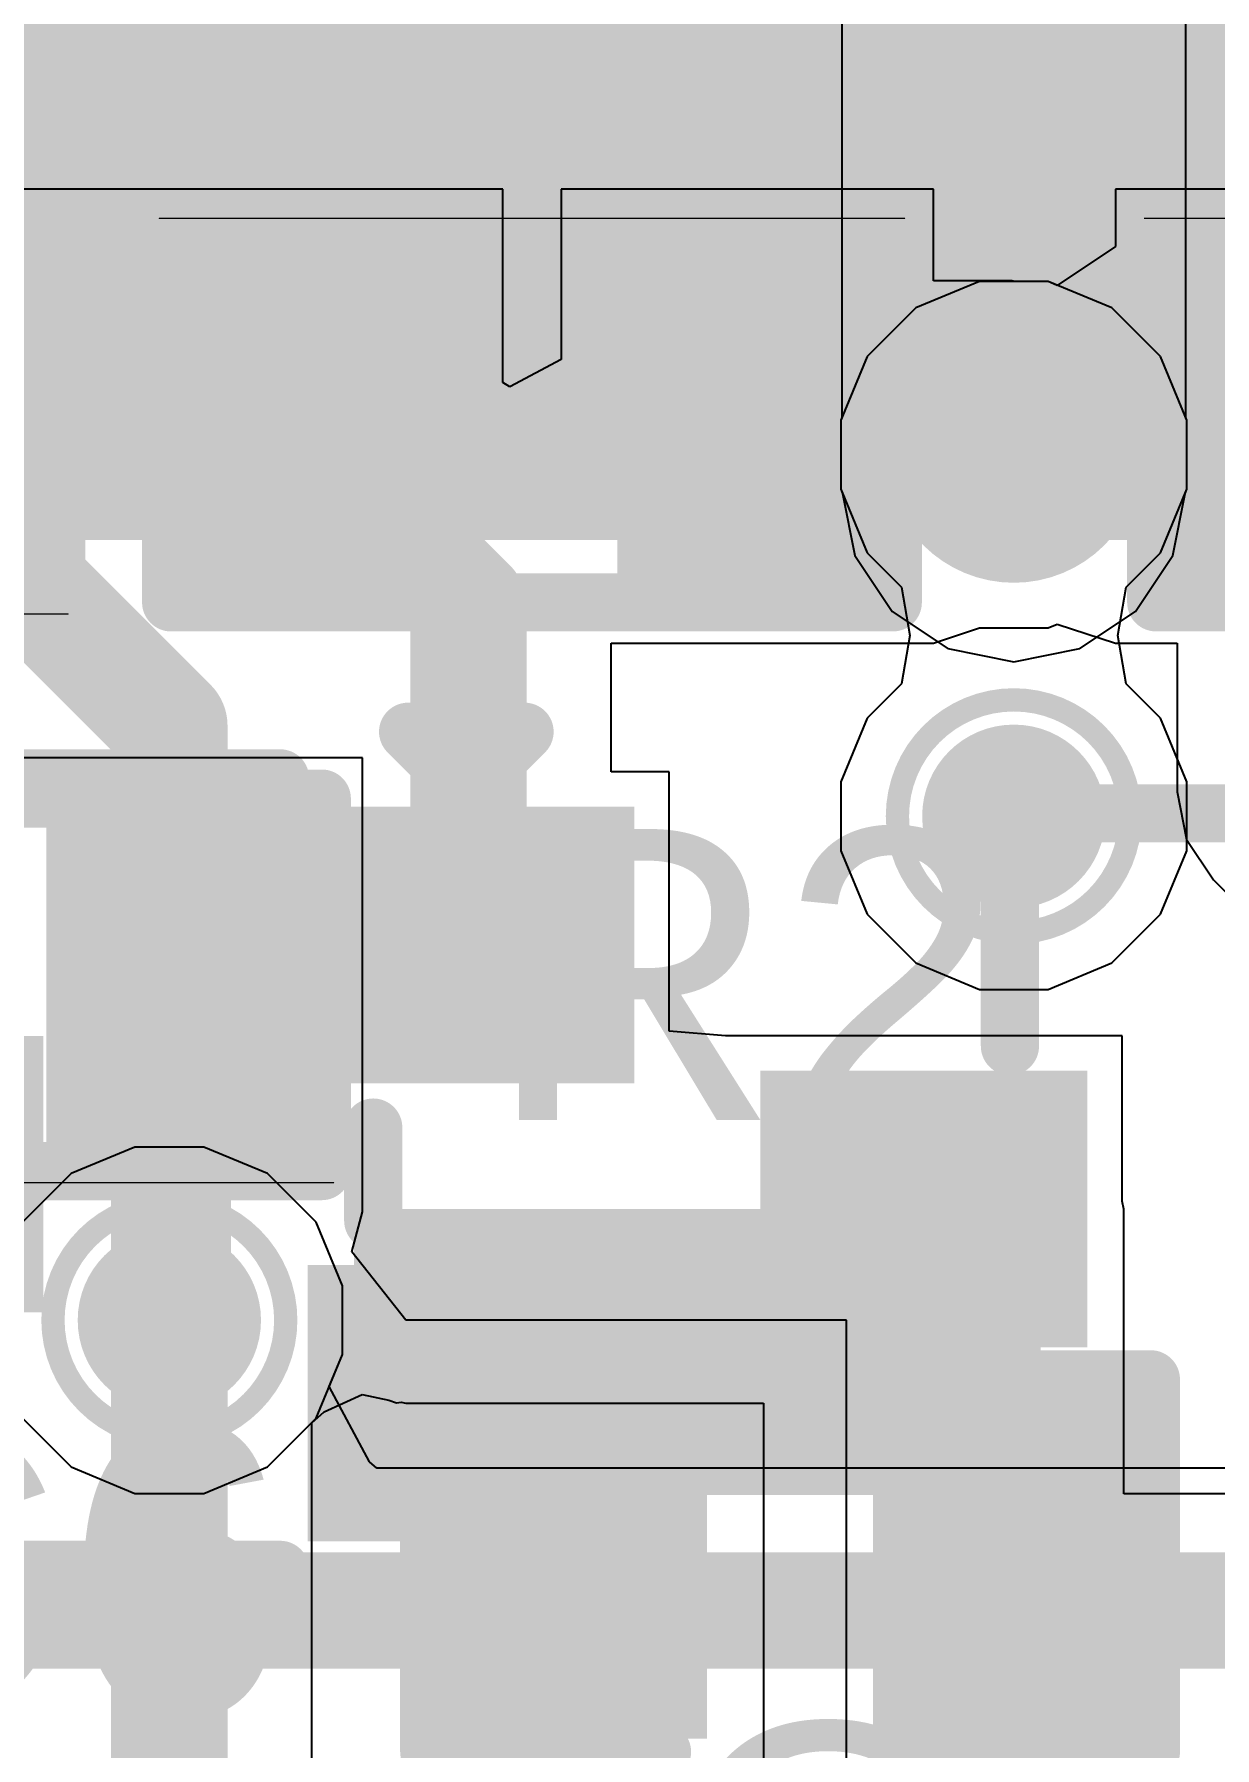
# Model space of a CAD drawing. Header units: inches. Extents: x -13 to 254, y -7 to 63.
# Drawn here: x -4.993 to -2.417, y 24.351 to 28.09 of the extents above; entities that cross this region are included whole.
import ezdxf

# ---------------------------------------------------------------- set-up
doc = ezdxf.new("R2010")
doc.units = ezdxf.units.IN
for name, color, linetype in [('Bottom Layer', 5, 'Continuous'), ('Bottom Overlay', 54, 'Continuous'), ('Bottom Paste', 16, 'Continuous'), ('Bottom Solder', 6, 'Continuous'), ('Drill Drawing', 1, 'Continuous'), ('GND', 16, 'Continuous'), ('POWER', 76, 'Continuous'), ('Top Layer', 1, 'Continuous'), ('Top Overlay', 2, 'Continuous'), ('Top Paste', 8, 'Continuous'), ('Top Solder', 216, 'Continuous'), ('Via Holes', 16, 'Continuous')]:
    doc.layers.add(name, color=color, linetype=linetype)
doc.styles.add('Arial', font='', dxfattribs={"height": 0.2})
doc.styles.get('Arial').set_extended_font_data('Arial')

# ---------------------------------------------------------------- blocks, each defined once
blk = doc.blocks.new('S______B______0402_B_3')
at = {"layer": 'Bottom Layer'}
for points in [[(-0.2413, 0.3175), (-0.2413, -0.3175), (-0.6985, -0.3175), (-0.6985, 0.3175)], [(0.6985, 0.3175), (0.6985, -0.3175), (0.2413, -0.3175), (0.2413, 0.3175)]]:
    blk.add_hatch(color=5, dxfattribs=at).paths.add_polyline_path(points)
at = {"layer": 'Bottom Paste'}
for points in [[(-0.2413, 0.3175), (-0.2413, -0.3175), (-0.6985, -0.3175), (-0.6985, 0.3175)], [(0.6985, 0.3175), (0.6985, -0.3175), (0.2413, -0.3175), (0.2413, 0.3175)]]:
    blk.add_hatch(color=16, dxfattribs=at).paths.add_polyline_path(points)
at = {"layer": 'Bottom Solder'}
for points in [[(-0.1863, 0.3725), (-0.1863, -0.3725), (-0.7535, -0.3725), (-0.7535, 0.3725)], [(0.7535, 0.3725), (0.7535, -0.3725), (0.1863, -0.3725), (0.1863, 0.3725)]]:
    blk.add_hatch(color=6, dxfattribs=at).paths.add_polyline_path(points)
at = {"layer": 'Bottom Overlay'}
for points in [[(-0.7874, 0.4064, 0.127, 0.127, 0), (-0.7874, -0.4064, 0.127, 0.127, 0)], [(0.7874, 0.4064, 0.127, 0.127, 0), (-0.7874, 0.4064, 0.127, 0.127, 0)], [(0.7874, 0.4064, 0.127, 0.127, 0), (0.7874, -0.4064, 0.127, 0.127, 0)], [(0.8128, 0.4318, 0.00323, 0.00323, 0), (-0.8128, 0.4318, 0.00323, 0.00323, 0)], [(0.7874, -0.4064, 0.127, 0.127, 0), (-0.7874, -0.4064, 0.127, 0.127, 0)]]:
    blk.add_lwpolyline(points, format="xyseb", dxfattribs=at)
for points in [[(-0.8191, 0.4064, 0.0635, 0.0635, 1), (-0.7556, 0.4064, 0.0635, 0.0635, 1)], [(-0.8191, 0.4064, 0.0635, 0.0635, 1), (-0.7556, 0.4064, 0.0635, 0.0635, 1)], [(0.7556, 0.4064, 0.0635, 0.0635, 1), (0.8191, 0.4064, 0.0635, 0.0635, 1)], [(0.7556, 0.4064, 0.0635, 0.0635, 1), (0.8191, 0.4064, 0.0635, 0.0635, 1)], [(-0.8136, 0.4318, 0.00161, 0.00161, 1), (-0.812, 0.4318, 0.00161, 0.00161, 1)], [(0.812, 0.4318, 0.00161, 0.00161, 1), (0.8136, 0.4318, 0.00161, 0.00161, 1)], [(-0.8191, -0.4064, 0.0635, 0.0635, 1), (-0.7556, -0.4064, 0.0635, 0.0635, 1)], [(-0.8191, -0.4064, 0.0635, 0.0635, 1), (-0.7556, -0.4064, 0.0635, 0.0635, 1)], [(0.7556, -0.4064, 0.0635, 0.0635, 1), (0.8191, -0.4064, 0.0635, 0.0635, 1)], [(0.7556, -0.4064, 0.0635, 0.0635, 1), (0.8191, -0.4064, 0.0635, 0.0635, 1)]]:
    blk.add_lwpolyline(points, format="xyseb", close=True, dxfattribs=at)
blk = doc.blocks.new('SMB__10')
at = {"layer": 'Top Overlay'}
for points in [[(2.5926, 1.2903), (4.5858, 1.2903), (4.5858, 1.91), (2.5926, 1.91)], [(3.3456, -1.6507), (4.5858, -1.6507), (4.5858, 1.3465), (3.3456, 1.3465)]]:
    blk.add_hatch(color=2, dxfattribs=at).paths.add_polyline_path(points)
blk = doc.blocks.new('R___0402_B_12')
at = {"layer": 'Bottom Layer'}
for points in [[(-0.2413, 0.3175), (-0.2413, -0.3175), (-0.6985, -0.3175), (-0.6985, 0.3175)], [(0.6985, 0.3175), (0.6985, -0.3175), (0.2413, -0.3175), (0.2413, 0.3175)]]:
    blk.add_hatch(color=5, dxfattribs=at).paths.add_polyline_path(points)
at = {"layer": 'Bottom Paste'}
for points in [[(-0.2413, 0.3175), (-0.2413, -0.3175), (-0.6985, -0.3175), (-0.6985, 0.3175)], [(0.6985, 0.3175), (0.6985, -0.3175), (0.2413, -0.3175), (0.2413, 0.3175)]]:
    blk.add_hatch(color=16, dxfattribs=at).paths.add_polyline_path(points)
at = {"layer": 'Bottom Solder'}
for points in [[(-0.1863, 0.3725), (-0.1863, -0.3725), (-0.7535, -0.3725), (-0.7535, 0.3725)], [(0.7535, 0.3725), (0.7535, -0.3725), (0.1863, -0.3725), (0.1863, 0.3725)]]:
    blk.add_hatch(color=6, dxfattribs=at).paths.add_polyline_path(points)
at = {"layer": 'Bottom Overlay'}
for points in [[(-0.7874, 0.4064, 0.127, 0.127, 0), (0.7874, 0.4064, 0.127, 0.127, 0)], [(-0.7874, -0.4064, 0.127, 0.127, 0), (-0.7874, 0.4064, 0.127, 0.127, 0)], [(0.7874, -0.4064, 0.127, 0.127, 0), (0.7874, 0.4064, 0.127, 0.127, 0)], [(-0.8128, 0.4318, 0.00323, 0.00323, 0), (0.8128, 0.4318, 0.00323, 0.00323, 0)], [(-0.7874, -0.4064, 0.127, 0.127, 0), (0.7874, -0.4064, 0.127, 0.127, 0)]]:
    blk.add_lwpolyline(points, format="xyseb", dxfattribs=at)
for points in [[(-0.8191, 0.4064, 0.0635, 0.0635, 1), (-0.7556, 0.4064, 0.0635, 0.0635, 1)], [(-0.8191, 0.4064, 0.0635, 0.0635, 1), (-0.7556, 0.4064, 0.0635, 0.0635, 1)], [(0.7556, 0.4064, 0.0635, 0.0635, 1), (0.8191, 0.4064, 0.0635, 0.0635, 1)], [(0.7556, 0.4064, 0.0635, 0.0635, 1), (0.8191, 0.4064, 0.0635, 0.0635, 1)], [(-0.8136, 0.4318, 0.00161, 0.00161, 1), (-0.812, 0.4318, 0.00161, 0.00161, 1)], [(0.812, 0.4318, 0.00161, 0.00161, 1), (0.8136, 0.4318, 0.00161, 0.00161, 1)], [(-0.8191, -0.4064, 0.0635, 0.0635, 1), (-0.7556, -0.4064, 0.0635, 0.0635, 1)], [(-0.8191, -0.4064, 0.0635, 0.0635, 1), (-0.7556, -0.4064, 0.0635, 0.0635, 1)], [(0.7556, -0.4064, 0.0635, 0.0635, 1), (0.8191, -0.4064, 0.0635, 0.0635, 1)], [(0.7556, -0.4064, 0.0635, 0.0635, 1), (0.8191, -0.4064, 0.0635, 0.0635, 1)]]:
    blk.add_lwpolyline(points, format="xyseb", close=True, dxfattribs=at)
blk = doc.blocks.new('R___0402_B_13')
at = {"layer": 'Bottom Layer'}
for points in [[(-0.2413, 0.3175), (-0.2413, -0.3175), (-0.6985, -0.3175), (-0.6985, 0.3175)], [(0.6985, 0.3175), (0.6985, -0.3175), (0.2413, -0.3175), (0.2413, 0.3175)]]:
    blk.add_hatch(color=5, dxfattribs=at).paths.add_polyline_path(points)
at = {"layer": 'Bottom Paste'}
for points in [[(-0.2413, 0.3175), (-0.2413, -0.3175), (-0.6985, -0.3175), (-0.6985, 0.3175)], [(0.6985, 0.3175), (0.6985, -0.3175), (0.2413, -0.3175), (0.2413, 0.3175)]]:
    blk.add_hatch(color=16, dxfattribs=at).paths.add_polyline_path(points)
at = {"layer": 'Bottom Solder'}
for points in [[(-0.1863, 0.3725), (-0.1863, -0.3725), (-0.7535, -0.3725), (-0.7535, 0.3725)], [(0.7535, 0.3725), (0.7535, -0.3725), (0.1863, -0.3725), (0.1863, 0.3725)]]:
    blk.add_hatch(color=6, dxfattribs=at).paths.add_polyline_path(points)
at = {"layer": 'Bottom Overlay'}
for points in [[(-0.7874, 0.4064, 0.127, 0.127, 0), (0.7874, 0.4064, 0.127, 0.127, 0)], [(-0.7874, -0.4064, 0.127, 0.127, 0), (-0.7874, 0.4064, 0.127, 0.127, 0)], [(0.7874, -0.4064, 0.127, 0.127, 0), (0.7874, 0.4064, 0.127, 0.127, 0)], [(-0.8128, 0.4318, 0.00323, 0.00323, 0), (0.8128, 0.4318, 0.00323, 0.00323, 0)], [(-0.7874, -0.4064, 0.127, 0.127, 0), (0.7874, -0.4064, 0.127, 0.127, 0)]]:
    blk.add_lwpolyline(points, format="xyseb", dxfattribs=at)
for points in [[(-0.8191, 0.4064, 0.0635, 0.0635, 1), (-0.7556, 0.4064, 0.0635, 0.0635, 1)], [(-0.8191, 0.4064, 0.0635, 0.0635, 1), (-0.7556, 0.4064, 0.0635, 0.0635, 1)], [(0.7556, 0.4064, 0.0635, 0.0635, 1), (0.8191, 0.4064, 0.0635, 0.0635, 1)], [(0.7556, 0.4064, 0.0635, 0.0635, 1), (0.8191, 0.4064, 0.0635, 0.0635, 1)], [(-0.8136, 0.4318, 0.00161, 0.00161, 1), (-0.812, 0.4318, 0.00161, 0.00161, 1)], [(0.812, 0.4318, 0.00161, 0.00161, 1), (0.8136, 0.4318, 0.00161, 0.00161, 1)], [(-0.8191, -0.4064, 0.0635, 0.0635, 1), (-0.7556, -0.4064, 0.0635, 0.0635, 1)], [(-0.8191, -0.4064, 0.0635, 0.0635, 1), (-0.7556, -0.4064, 0.0635, 0.0635, 1)], [(0.7556, -0.4064, 0.0635, 0.0635, 1), (0.8191, -0.4064, 0.0635, 0.0635, 1)], [(0.7556, -0.4064, 0.0635, 0.0635, 1), (0.8191, -0.4064, 0.0635, 0.0635, 1)]]:
    blk.add_lwpolyline(points, format="xyseb", close=True, dxfattribs=at)
blk = doc.blocks.new('R___0402_14')
at = {"layer": 'Top Layer'}
for points in [[(-0.6985, -0.3175), (-0.6985, 0.3175), (-0.2413, 0.3175), (-0.2413, -0.3175)], [(0.2413, -0.3175), (0.2413, 0.3175), (0.6985, 0.3175), (0.6985, -0.3175)]]:
    blk.add_hatch(color=1, dxfattribs=at).paths.add_polyline_path(points)
at = {"layer": 'Top Paste'}
for points in [[(-0.6985, -0.3175), (-0.6985, 0.3175), (-0.2413, 0.3175), (-0.2413, -0.3175)], [(0.2413, -0.3175), (0.2413, 0.3175), (0.6985, 0.3175), (0.6985, -0.3175)]]:
    blk.add_hatch(color=8, dxfattribs=at).paths.add_polyline_path(points)
at = {"layer": 'Top Solder'}
for points in [[(-0.7535, -0.3725), (-0.7535, 0.3725), (-0.1863, 0.3725), (-0.1863, -0.3725)], [(0.1863, -0.3725), (0.1863, 0.3725), (0.7535, 0.3725), (0.7535, -0.3725)]]:
    blk.add_hatch(color=216, dxfattribs=at).paths.add_polyline_path(points)
at = {"layer": 'Top Overlay'}
for points in [[(-0.7874, -0.4064, 0.127, 0.127, 0), (-0.7874, 0.4064, 0.127, 0.127, 0)], [(-0.7874, 0.4064, 0.127, 0.127, 0), (0.7874, 0.4064, 0.127, 0.127, 0)], [(0.7874, -0.4064, 0.127, 0.127, 0), (0.7874, 0.4064, 0.127, 0.127, 0)], [(-0.7874, -0.4064, 0.127, 0.127, 0), (0.7874, -0.4064, 0.127, 0.127, 0)], [(-0.8128, -0.4318, 0.00323, 0.00323, 0), (0.8128, -0.4318, 0.00323, 0.00323, 0)]]:
    blk.add_lwpolyline(points, format="xyseb", dxfattribs=at)
for points in [[(-0.8191, 0.4064, 0.0635, 0.0635, 1), (-0.7556, 0.4064, 0.0635, 0.0635, 1)], [(-0.8191, 0.4064, 0.0635, 0.0635, 1), (-0.7556, 0.4064, 0.0635, 0.0635, 1)], [(0.7556, 0.4064, 0.0635, 0.0635, 1), (0.8191, 0.4064, 0.0635, 0.0635, 1)], [(0.7556, 0.4064, 0.0635, 0.0635, 1), (0.8191, 0.4064, 0.0635, 0.0635, 1)], [(-0.8191, -0.4064, 0.0635, 0.0635, 1), (-0.7556, -0.4064, 0.0635, 0.0635, 1)], [(-0.8191, -0.4064, 0.0635, 0.0635, 1), (-0.7556, -0.4064, 0.0635, 0.0635, 1)], [(0.7556, -0.4064, 0.0635, 0.0635, 1), (0.8191, -0.4064, 0.0635, 0.0635, 1)], [(0.7556, -0.4064, 0.0635, 0.0635, 1), (0.8191, -0.4064, 0.0635, 0.0635, 1)], [(-0.8136, -0.4318, 0.00161, 0.00161, 1), (-0.812, -0.4318, 0.00161, 0.00161, 1)], [(0.812, -0.4318, 0.00161, 0.00161, 1), (0.8136, -0.4318, 0.00161, 0.00161, 1)]]:
    blk.add_lwpolyline(points, format="xyseb", close=True, dxfattribs=at)
blk = doc.blocks.new('SOT_523_B_15')
at = {"layer": 'Bottom Layer'}
for points in [[(-0.7, 0.9), (-0.3, 0.9), (-0.3, 0.39), (-0.7, 0.39)], [(0.3, 0.9), (0.7, 0.9), (0.7, 0.39), (0.3, 0.39)], [(-0.2, -0.39), (0.2, -0.39), (0.2, -0.9), (-0.2, -0.9)]]:
    blk.add_hatch(color=5, dxfattribs=at).paths.add_polyline_path(points)
at = {"layer": 'Bottom Paste'}
for points in [[(-0.7, 0.9), (-0.3, 0.9), (-0.3, 0.39), (-0.7, 0.39)], [(0.3, 0.9), (0.7, 0.9), (0.7, 0.39), (0.3, 0.39)], [(-0.2, -0.39), (0.2, -0.39), (0.2, -0.9), (-0.2, -0.9)]]:
    blk.add_hatch(color=16, dxfattribs=at).paths.add_polyline_path(points)
at = {"layer": 'Bottom Solder'}
for points in [[(-0.8016, 1.0016), (-0.1984, 1.0016), (-0.1984, 0.2884), (-0.8016, 0.2884)], [(0.1984, 1.0016), (0.8016, 1.0016), (0.8016, 0.2884), (0.1984, 0.2884)], [(-0.3016, -0.2884), (0.3016, -0.2884), (0.3016, -1.0016), (-0.3016, -1.0016)]]:
    blk.add_hatch(color=6, dxfattribs=at).paths.add_polyline_path(points)
at = {"layer": 'Bottom Overlay'}
for points in [[(-0.8382, 0.635, 0.127, 0.127, 0), (-0.9652, 0.762, 0.127, 0.127, 0)], [(-0.9652, 0.508, 0.127, 0.127, 0), (-0.9652, 0.762, 0.127, 0.127, 0)], [(-0.9652, 0.508, 0.127, 0.127, 0), (-0.8382, 0.635, 0.127, 0.127, 0)], [(0.1016, 0.4318, 0.127, 0.127, 0), (-0.1016, 0.4318, 0.127, 0.127, 0)], [(-0.8636, -0.4572, 0.127, 0.127, 0), (-0.8636, 0.2286, 0.127, 0.127, 0)], [(0.8636, -0.4572, 0.127, 0.127, 0), (0.8636, 0.2286, 0.127, 0.127, 0)], [(-0.3556, -0.4572, 0.127, 0.127, 0), (-0.8636, -0.4572, 0.127, 0.127, 0)], [(0.8636, -0.4572, 0.127, 0.127, 0), (0.3556, -0.4572, 0.127, 0.127, 0)]]:
    blk.add_lwpolyline(points, format="xyseb", dxfattribs=at)
for points in [[(-0.997, 0.762, 0.0635, 0.0635, 1), (-0.9335, 0.762, 0.0635, 0.0635, 1)], [(-0.997, 0.762, 0.0635, 0.0635, 1), (-0.9335, 0.762, 0.0635, 0.0635, 1)], [(-0.87, 0.635, 0.0635, 0.0635, 1), (-0.8065, 0.635, 0.0635, 0.0635, 1)], [(-0.87, 0.635, 0.0635, 0.0635, 1), (-0.8065, 0.635, 0.0635, 0.0635, 1)], [(-0.997, 0.508, 0.0635, 0.0635, 1), (-0.9334, 0.508, 0.0635, 0.0635, 1)], [(-0.997, 0.508, 0.0635, 0.0635, 1), (-0.9334, 0.508, 0.0635, 0.0635, 1)], [(-0.1333, 0.4318, 0.0635, 0.0635, 1), (-0.0698, 0.4318, 0.0635, 0.0635, 1)], [(0.0698, 0.4318, 0.0635, 0.0635, 1), (0.1333, 0.4318, 0.0635, 0.0635, 1)], [(-0.8953, 0.2286, 0.0635, 0.0635, 1), (-0.8318, 0.2286, 0.0635, 0.0635, 1)], [(0.8318, 0.2286, 0.0635, 0.0635, 1), (0.8953, 0.2286, 0.0635, 0.0635, 1)], [(-0.8953, -0.4572, 0.0635, 0.0635, 1), (-0.8318, -0.4572, 0.0635, 0.0635, 1)], [(-0.8953, -0.4572, 0.0635, 0.0635, 1), (-0.8318, -0.4572, 0.0635, 0.0635, 1)], [(-0.3873, -0.4572, 0.0635, 0.0635, 1), (-0.3238, -0.4572, 0.0635, 0.0635, 1)], [(0.3238, -0.4572, 0.0635, 0.0635, 1), (0.3873, -0.4572, 0.0635, 0.0635, 1)], [(0.8318, -0.4572, 0.0635, 0.0635, 1), (0.8953, -0.4572, 0.0635, 0.0635, 1)], [(0.8318, -0.4572, 0.0635, 0.0635, 1), (0.8953, -0.4572, 0.0635, 0.0635, 1)]]:
    blk.add_lwpolyline(points, format="xyseb", close=True, dxfattribs=at)
blk = doc.blocks.new('SOT_523_B_16')
at = {"layer": 'Bottom Layer'}
for points in [[(-0.7, 0.9), (-0.3, 0.9), (-0.3, 0.39), (-0.7, 0.39)], [(0.3, 0.9), (0.7, 0.9), (0.7, 0.39), (0.3, 0.39)], [(-0.2, -0.39), (0.2, -0.39), (0.2, -0.9), (-0.2, -0.9)]]:
    blk.add_hatch(color=5, dxfattribs=at).paths.add_polyline_path(points)
at = {"layer": 'Bottom Paste'}
for points in [[(-0.7, 0.9), (-0.3, 0.9), (-0.3, 0.39), (-0.7, 0.39)], [(0.3, 0.9), (0.7, 0.9), (0.7, 0.39), (0.3, 0.39)], [(-0.2, -0.39), (0.2, -0.39), (0.2, -0.9), (-0.2, -0.9)]]:
    blk.add_hatch(color=16, dxfattribs=at).paths.add_polyline_path(points)
at = {"layer": 'Bottom Solder'}
for points in [[(-0.8016, 1.0016), (-0.1984, 1.0016), (-0.1984, 0.2884), (-0.8016, 0.2884)], [(0.1984, 1.0016), (0.8016, 1.0016), (0.8016, 0.2884), (0.1984, 0.2884)], [(-0.3016, -0.2884), (0.3016, -0.2884), (0.3016, -1.0016), (-0.3016, -1.0016)]]:
    blk.add_hatch(color=6, dxfattribs=at).paths.add_polyline_path(points)
at = {"layer": 'Bottom Overlay'}
for points in [[(-0.9652, 0.508, 0.127, 0.127, 0), (-0.9652, 0.762, 0.127, 0.127, 0)], [(-0.8382, 0.635, 0.127, 0.127, 0), (-0.9652, 0.762, 0.127, 0.127, 0)], [(-0.9652, 0.508, 0.127, 0.127, 0), (-0.8382, 0.635, 0.127, 0.127, 0)], [(0.1016, 0.4318, 0.127, 0.127, 0), (-0.1016, 0.4318, 0.127, 0.127, 0)], [(-0.8636, -0.4572, 0.127, 0.127, 0), (-0.8636, 0.2286, 0.127, 0.127, 0)], [(0.8636, -0.4572, 0.127, 0.127, 0), (0.8636, 0.2286, 0.127, 0.127, 0)], [(-0.3556, -0.4572, 0.127, 0.127, 0), (-0.8636, -0.4572, 0.127, 0.127, 0)], [(0.8636, -0.4572, 0.127, 0.127, 0), (0.3556, -0.4572, 0.127, 0.127, 0)]]:
    blk.add_lwpolyline(points, format="xyseb", dxfattribs=at)
for points in [[(-0.997, 0.762, 0.0635, 0.0635, 1), (-0.9335, 0.762, 0.0635, 0.0635, 1)], [(-0.997, 0.762, 0.0635, 0.0635, 1), (-0.9335, 0.762, 0.0635, 0.0635, 1)], [(-0.87, 0.635, 0.0635, 0.0635, 1), (-0.8065, 0.635, 0.0635, 0.0635, 1)], [(-0.87, 0.635, 0.0635, 0.0635, 1), (-0.8065, 0.635, 0.0635, 0.0635, 1)], [(-0.997, 0.508, 0.0635, 0.0635, 1), (-0.9334, 0.508, 0.0635, 0.0635, 1)], [(-0.997, 0.508, 0.0635, 0.0635, 1), (-0.9334, 0.508, 0.0635, 0.0635, 1)], [(-0.1333, 0.4318, 0.0635, 0.0635, 1), (-0.0698, 0.4318, 0.0635, 0.0635, 1)], [(0.0698, 0.4318, 0.0635, 0.0635, 1), (0.1333, 0.4318, 0.0635, 0.0635, 1)], [(-0.8953, 0.2286, 0.0635, 0.0635, 1), (-0.8318, 0.2286, 0.0635, 0.0635, 1)], [(0.8318, 0.2286, 0.0635, 0.0635, 1), (0.8953, 0.2286, 0.0635, 0.0635, 1)], [(-0.8953, -0.4572, 0.0635, 0.0635, 1), (-0.8318, -0.4572, 0.0635, 0.0635, 1)], [(-0.8953, -0.4572, 0.0635, 0.0635, 1), (-0.8318, -0.4572, 0.0635, 0.0635, 1)], [(-0.3873, -0.4572, 0.0635, 0.0635, 1), (-0.3238, -0.4572, 0.0635, 0.0635, 1)], [(0.3238, -0.4572, 0.0635, 0.0635, 1), (0.3873, -0.4572, 0.0635, 0.0635, 1)], [(0.8318, -0.4572, 0.0635, 0.0635, 1), (0.8953, -0.4572, 0.0635, 0.0635, 1)], [(0.8318, -0.4572, 0.0635, 0.0635, 1), (0.8953, -0.4572, 0.0635, 0.0635, 1)]]:
    blk.add_lwpolyline(points, format="xyseb", close=True, dxfattribs=at)
blk = doc.blocks.new('C___0402_70')
at = {"layer": 'Top Layer'}
for points in [[(-0.6985, -0.3175), (-0.6985, 0.3175), (-0.2413, 0.3175), (-0.2413, -0.3175)], [(0.2413, -0.3175), (0.2413, 0.3175), (0.6985, 0.3175), (0.6985, -0.3175)]]:
    blk.add_hatch(color=1, dxfattribs=at).paths.add_polyline_path(points)
at = {"layer": 'Top Paste'}
for points in [[(-0.6985, -0.3175), (-0.6985, 0.3175), (-0.2413, 0.3175), (-0.2413, -0.3175)], [(0.2413, -0.3175), (0.2413, 0.3175), (0.6985, 0.3175), (0.6985, -0.3175)]]:
    blk.add_hatch(color=8, dxfattribs=at).paths.add_polyline_path(points)
at = {"layer": 'Top Solder'}
for points in [[(-0.7585, -0.3775), (-0.7585, 0.3775), (-0.1813, 0.3775), (-0.1813, -0.3775)], [(0.1813, -0.3775), (0.1813, 0.3775), (0.7585, 0.3775), (0.7585, -0.3775)]]:
    blk.add_hatch(color=216, dxfattribs=at).paths.add_polyline_path(points)
at = {"layer": 'Top Overlay'}
for points in [[(-0.2794, 0.4064, 0.127, 0.127, 0), (-0.7874, 0.4064, 0.127, 0.127, 0)], [(-0.7874, 0.4064, 0.127, 0.127, 0), (-0.7874, -0.4064, 0.127, 0.127, 0)], [(0.7874, 0.4064, 0.127, 0.127, 0), (0.2794, 0.4064, 0.127, 0.127, 0)], [(0.7874, 0.4064, 0.127, 0.127, 0), (0.7874, -0.4064, 0.127, 0.127, 0)], [(-0.2794, -0.4064, 0.127, 0.127, 0), (-0.7874, -0.4064, 0.127, 0.127, 0)], [(0.7874, -0.4064, 0.127, 0.127, 0), (0.2794, -0.4064, 0.127, 0.127, 0)]]:
    blk.add_lwpolyline(points, format="xyseb", dxfattribs=at)
for points in [[(-0.8191, 0.4064, 0.0635, 0.0635, 1), (-0.7556, 0.4064, 0.0635, 0.0635, 1)], [(-0.8191, 0.4064, 0.0635, 0.0635, 1), (-0.7556, 0.4064, 0.0635, 0.0635, 1)], [(-0.3111, 0.4064, 0.0635, 0.0635, 1), (-0.2477, 0.4064, 0.0635, 0.0635, 1)], [(0.2477, 0.4064, 0.0635, 0.0635, 1), (0.3111, 0.4064, 0.0635, 0.0635, 1)], [(0.7556, 0.4064, 0.0635, 0.0635, 1), (0.8191, 0.4064, 0.0635, 0.0635, 1)], [(0.7556, 0.4064, 0.0635, 0.0635, 1), (0.8191, 0.4064, 0.0635, 0.0635, 1)], [(-0.8191, -0.4064, 0.0635, 0.0635, 1), (-0.7556, -0.4064, 0.0635, 0.0635, 1)], [(-0.8191, -0.4064, 0.0635, 0.0635, 1), (-0.7556, -0.4064, 0.0635, 0.0635, 1)], [(-0.3111, -0.4064, 0.0635, 0.0635, 1), (-0.2477, -0.4064, 0.0635, 0.0635, 1)], [(0.2477, -0.4064, 0.0635, 0.0635, 1), (0.3111, -0.4064, 0.0635, 0.0635, 1)], [(0.7556, -0.4064, 0.0635, 0.0635, 1), (0.8191, -0.4064, 0.0635, 0.0635, 1)], [(0.7556, -0.4064, 0.0635, 0.0635, 1), (0.8191, -0.4064, 0.0635, 0.0635, 1)]]:
    blk.add_lwpolyline(points, format="xyseb", close=True, dxfattribs=at)

msp = doc.modelspace()

# ---------------------------------------------------------------- hatches: boundary and pattern name
at = {"layer": 'Bottom Layer'}
h = msp.add_hatch(color=5, dxfattribs=at)
edge = h.paths.add_edge_path()
edge.add_arc((-2.855, 27.173), 0.2, 0, 360)
h = msp.add_hatch(color=5, dxfattribs=at)
edge = h.paths.add_edge_path()
edge.add_arc((-2.855, 26.3841), 0.2, 0, 360)
msp.add_hatch(color=5, dxfattribs=at).paths.add_polyline_path([(-4.2948, 24.9032), (-2.7963, 24.9032), (-2.7963, 25.527), (-4.2948, 25.527)])
h = msp.add_hatch(color=5, dxfattribs=at)
edge = h.paths.add_edge_path()
edge.add_arc((-4.6978, 25.2844), 0.2, 0, 360)
at = {"layer": 'GND'}
h = msp.add_hatch(color=16, dxfattribs=at)
edge = h.paths.add_edge_path()
edge.add_arc((-2.855, 27.173), 0.2, 0, 360)
h = msp.add_hatch(color=16, dxfattribs=at)
edge = h.paths.add_edge_path()
edge.add_arc((-2.855, 26.3841), 0.2, 0, 360)
h = msp.add_hatch(color=16, dxfattribs=at)
edge = h.paths.add_edge_path()
edge.add_arc((-4.6978, 25.2844), 0.2, 0, 360)
at = {"layer": 'POWER'}
h = msp.add_hatch(color=76, dxfattribs=at)
edge = h.paths.add_edge_path()
edge.add_arc((-2.855, 27.173), 0.2, 0, 360)
h = msp.add_hatch(color=76, dxfattribs=at)
edge = h.paths.add_edge_path()
edge.add_arc((-2.855, 26.3841), 0.2, 0, 360)
h = msp.add_hatch(color=76, dxfattribs=at)
edge = h.paths.add_edge_path()
edge.add_arc((-4.6978, 25.2844), 0.2, 0, 360)
at = {"layer": 'Top Layer'}
h = msp.add_hatch(color=1, dxfattribs=at)
edge = h.paths.add_edge_path()
edge.add_arc((-2.855, 27.173), 0.2, 0, 360)
h = msp.add_hatch(color=1, dxfattribs=at)
edge = h.paths.add_edge_path()
edge.add_arc((-2.855, 26.3841), 0.2, 0, 360)
h = msp.add_hatch(color=1, dxfattribs=at)
edge = h.paths.add_edge_path()
edge.add_arc((-4.6978, 25.2844), 0.2, 0, 360)
at = {"layer": 'Via Holes'}
h = msp.add_hatch(color=7, dxfattribs=at)
edge = h.paths.add_edge_path()
edge.add_arc((-2.855, 27.173), 0.1, 0, 360)
h = msp.add_hatch(color=7, dxfattribs=at)
edge = h.paths.add_edge_path()
edge.add_arc((-2.855, 26.3841), 0.1, 0, 360)
h = msp.add_hatch(color=7, dxfattribs=at)
edge = h.paths.add_edge_path()
edge.add_arc((-4.6978, 25.2844), 0.1, 0, 360)

# ---------------------------------------------------------------- linework, layer by layer
at = {"layer": 'Bottom Layer'}
for p, q in [((-4.9098, 27.7525), (-5.6685, 27.7525)), ((-4.8557, 27.7525), (-4.9098, 27.7525)), ((-4.7828, 27.7525), (-4.8557, 27.7525)), ((-4.8557, 27.7525), (-4.8557, 27.7525)), ((-3.97, 27.7525), (-4.7828, 27.7525)), ((-4.7828, 27.7525), (-4.7828, 27.7525)), ((-3.97, 27.3308), (-3.97, 27.7525)), ((-3.0302, 27.7525), (-3.843, 27.7525)), ((-3.843, 27.7525), (-3.843, 27.3807)), ((-3.0302, 27.5521), (-3.0302, 27.7525)), ((-1.8204, 27.7525), (-2.6332, 27.7525)), ((-2.6332, 27.7525), (-2.6332, 27.6275)), ((-2.6332, 27.6275), (-2.7602, 27.5426)), ((-2.8586, 27.5521), (-3.0302, 27.5521)), ((-2.8518, 27.5508), (-2.8586, 27.5521)), ((-2.7798, 27.5508), (-2.8518, 27.5508)), ((-2.7602, 27.5426), (-2.7798, 27.5508)), ((-3.843, 27.3807), (-3.955, 27.3208)), ((-3.955, 27.3208), (-3.97, 27.3308)), ((-3.0302, 26.7619), (-2.9301, 26.7952)), ((-2.9301, 26.7952), (-2.7798, 26.7952)), ((-2.7798, 26.7952), (-2.7602, 26.8033)), ((-2.7602, 26.8033), (-2.6332, 26.7619)), ((-3.734, 26.481), (-3.734, 26.7619)), ((-3.734, 26.7619), (-3.0302, 26.7619)), ((-3.0302, 26.7619), (-3.0302, 26.7619)), ((-2.6332, 26.7619), (-2.6332, 26.7619)), ((-2.6332, 26.7619), (-2.6332, 26.7619)), ((-2.6332, 26.7619), (-2.4987, 26.7619)), ((-2.4987, 26.7619), (-2.4987, 26.4375)), ((-3.607, 26.481), (-3.734, 26.481)), ((-3.607, 25.9148), (-3.607, 26.481)), ((-2.4987, 26.4375), (-2.478, 26.3334)), ((-2.478, 26.3334), (-2.4191, 26.2452)), ((-2.4191, 26.2452), (-2.1941, 26.0202)), ((-3.4841, 25.9048), (-3.607, 25.9148)), ((-2.6185, 25.9048), (-3.4841, 25.9048)), ((-3.4841, 25.9048), (-3.4841, 25.9048)), ((-2.6185, 25.5445), (-2.6185, 25.9048)), ((-2.615, 25.527), (-2.6185, 25.5445)), ((-2.615, 24.9056), (-2.615, 25.527)), ((-2.3252, 24.9056), (-2.615, 24.9056))]:
    msp.add_line(p, q, dxfattribs=at)
for points in [[(-3.4366, 27.2147, 0.381, 0.381, 0), (-3.4366, 27.2572, 0.381, 0.381, 0)], [(-4.3764, 27.1683, 0.254, 0.254, 0), (-4.3764, 27.2572, 0.254, 0.254, 0)], [(-3.4366, 27.2147, 0.381, 0.381, 0), (-3.3985, 27.1766, 0.381, 0.381, 0)], [(-3.3985, 27.1766, 0.381, 0.381, 0), (-2.8586, 27.1766, 0.381, 0.381, 0)], [(-2.8586, 27.1766, 0.381, 0.381, 0), (-2.855, 27.173, 0.381, 0.381, 0)], [(-4.3764, 27.1683, 0.254, 0.254, 0), (-4.2748, 27.0667, 0.254, 0.254, 0)], [(-4.2748, 27.0667, 0.254, 0.254, 0), (-4.2692, 27.0667, 0.254, 0.254, 0)], [(-4.2692, 27.0667, 0.254, 0.254, 0), (-4.0448, 26.8423, 0.254, 0.254, 0)], [(-5.1605, 27.044, 0.254, 0.254, 0), (-4.6978, 26.5814, 0.254, 0.254, 0)], [(-4.0448, 26.1762, 0.254, 0.254, 0), (-4.0448, 26.8423, 0.254, 0.254, 0)], [(-4.6978, 25.2844, 0.254, 0.254, 0), (-4.6978, 26.5814, 0.254, 0.254, 0)], [(-4.0448, 26.1762, 0.254, 0.254, 0), (-4.0398, 26.1712, 0.254, 0.254, 0)], [(-4.0398, 26.1032, 0.254, 0.254, 0), (-4.0398, 26.1712, 0.254, 0.254, 0)], [(-3.1624, 25.4159, 0.1778, 0.1778, 0), (-3.0513, 25.527, 0.1778, 0.1778, 0)], [(-3.558, 25.1032, 0.1778, 0.1778, 0), (-3.2453, 25.4159, 0.1778, 0.1778, 0)], [(-3.2453, 25.4159, 0.1778, 0.1778, 0), (-3.1624, 25.4159, 0.1778, 0.1778, 0)], [(-4.0398, 25.1032, 0.1778, 0.1778, 0), (-3.558, 25.1032, 0.1778, 0.1778, 0)], [(-5.7998, 24.6336, 0.1778, 0.1778, 0), (-2.3252, 24.6336, 0.1778, 0.1778, 0)]]:
    msp.add_lwpolyline(points, format="xyseb", dxfattribs=at)
for points in [[(-3.5319, 27.2572, 0.1905, 0.1905, 1), (-3.3414, 27.2572, 0.1905, 0.1905, 1)], [(-4.4399, 27.2572, 0.127, 0.127, 1), (-4.3129, 27.2572, 0.127, 0.127, 1)], [(-3.5319, 27.2147, 0.1905, 0.1905, 1), (-3.3414, 27.2147, 0.1905, 0.1905, 1)], [(-3.5319, 27.2147, 0.1905, 0.1905, 1), (-3.3414, 27.2147, 0.1905, 0.1905, 1)], [(-3.4938, 27.1766, 0.1905, 0.1905, 1), (-3.3033, 27.1766, 0.1905, 0.1905, 1)], [(-3.4938, 27.1766, 0.1905, 0.1905, 1), (-3.3033, 27.1766, 0.1905, 0.1905, 1)], [(-2.9539, 27.1766, 0.1905, 0.1905, 1), (-2.7634, 27.1766, 0.1905, 0.1905, 1)], [(-2.9539, 27.1766, 0.1905, 0.1905, 1), (-2.7634, 27.1766, 0.1905, 0.1905, 1)], [(-2.9502, 27.173, 0.1905, 0.1905, 1), (-2.7597, 27.173, 0.1905, 0.1905, 1)], [(-4.4399, 27.1683, 0.127, 0.127, 1), (-4.3129, 27.1683, 0.127, 0.127, 1)], [(-4.4399, 27.1683, 0.127, 0.127, 1), (-4.3129, 27.1683, 0.127, 0.127, 1)], [(-4.3383, 27.0667, 0.127, 0.127, 1), (-4.2113, 27.0667, 0.127, 0.127, 1)], [(-4.3383, 27.0667, 0.127, 0.127, 1), (-4.2113, 27.0667, 0.127, 0.127, 1)], [(-4.3327, 27.0667, 0.127, 0.127, 1), (-4.2057, 27.0667, 0.127, 0.127, 1)], [(-4.3327, 27.0667, 0.127, 0.127, 1), (-4.2057, 27.0667, 0.127, 0.127, 1)], [(-4.1083, 26.8423, 0.127, 0.127, 1), (-3.9813, 26.8423, 0.127, 0.127, 1)], [(-4.1083, 26.8423, 0.127, 0.127, 1), (-3.9813, 26.8423, 0.127, 0.127, 1)], [(-4.7613, 26.5814, 0.127, 0.127, 1), (-4.6343, 26.5814, 0.127, 0.127, 1)], [(-4.7613, 26.5814, 0.127, 0.127, 1), (-4.6343, 26.5814, 0.127, 0.127, 1)], [(-4.1083, 26.1762, 0.127, 0.127, 1), (-3.9813, 26.1762, 0.127, 0.127, 1)], [(-4.1083, 26.1762, 0.127, 0.127, 1), (-3.9813, 26.1762, 0.127, 0.127, 1)], [(-4.1033, 26.1712, 0.127, 0.127, 1), (-3.9763, 26.1712, 0.127, 0.127, 1)], [(-4.1033, 26.1712, 0.127, 0.127, 1), (-3.9763, 26.1712, 0.127, 0.127, 1)], [(-4.1033, 26.1032, 0.127, 0.127, 1), (-3.9763, 26.1032, 0.127, 0.127, 1)], [(-3.0957, 25.527, 0.0889, 0.0889, 1), (-3.0068, 25.527, 0.0889, 0.0889, 1)], [(-3.2897, 25.4159, 0.0889, 0.0889, 1), (-3.2008, 25.4159, 0.0889, 0.0889, 1)], [(-3.2897, 25.4159, 0.0889, 0.0889, 1), (-3.2008, 25.4159, 0.0889, 0.0889, 1)], [(-3.2068, 25.4159, 0.0889, 0.0889, 1), (-3.1179, 25.4159, 0.0889, 0.0889, 1)], [(-3.2068, 25.4159, 0.0889, 0.0889, 1), (-3.1179, 25.4159, 0.0889, 0.0889, 1)], [(-4.7613, 25.2844, 0.127, 0.127, 1), (-4.6343, 25.2844, 0.127, 0.127, 1)], [(-4.0842, 25.1032, 0.0889, 0.0889, 1), (-3.9953, 25.1032, 0.0889, 0.0889, 1)], [(-3.6024, 25.1032, 0.0889, 0.0889, 1), (-3.5135, 25.1032, 0.0889, 0.0889, 1)], [(-3.6024, 25.1032, 0.0889, 0.0889, 1), (-3.5135, 25.1032, 0.0889, 0.0889, 1)]]:
    msp.add_lwpolyline(points, format="xyseb", close=True, dxfattribs=at)
at = {"layer": 'Bottom Overlay'}
for points in [[(-3.1144, 27.6589, 0.127, 0.127, 0), (-2.751, 28.0223, 0.127, 0.127, 0)], [(-2.751, 28.0223, 0.127, 0.127, 0), (-0.8112, 28.0223, 0.127, 0.127, 0)]]:
    msp.add_lwpolyline(points, format="xyseb", dxfattribs=at)
for points in [[(-2.7828, 28.0223, 0.0635, 0.0635, 1), (-2.7193, 28.0223, 0.0635, 0.0635, 1)], [(-2.7828, 28.0223, 0.0635, 0.0635, 1), (-2.7193, 28.0223, 0.0635, 0.0635, 1)], [(-3.1462, 27.6589, 0.0635, 0.0635, 1), (-3.0827, 27.6589, 0.0635, 0.0635, 1)]]:
    msp.add_lwpolyline(points, format="xyseb", close=True, dxfattribs=at)
at = {"layer": 'Drill Drawing'}
for points in [[(-2.601, 27.173, 0.0508, 0.0508, 1), (-3.109, 27.173, 0.0508, 0.0508, 1)], [(-3.1217, 27.173, 0.0254, 0.0254, 1), (-3.0963, 27.173, 0.0254, 0.0254, 1)], [(-2.6137, 27.173, 0.0254, 0.0254, 1), (-2.5883, 27.173, 0.0254, 0.0254, 1)], [(-2.601, 26.3841, 0.0508, 0.0508, 1), (-3.109, 26.3841, 0.0508, 0.0508, 1)], [(-3.1217, 26.3841, 0.0254, 0.0254, 1), (-3.0963, 26.3841, 0.0254, 0.0254, 1)], [(-2.6137, 26.3841, 0.0254, 0.0254, 1), (-2.5883, 26.3841, 0.0254, 0.0254, 1)], [(-4.4438, 25.2844, 0.0508, 0.0508, 1), (-4.9518, 25.2844, 0.0508, 0.0508, 1)], [(-4.9645, 25.2844, 0.0254, 0.0254, 1), (-4.9391, 25.2844, 0.0254, 0.0254, 1)], [(-4.4565, 25.2844, 0.0254, 0.0254, 1), (-4.4311, 25.2844, 0.0254, 0.0254, 1)]]:
    msp.add_lwpolyline(points, format="xyseb", close=True, dxfattribs=at)
at = {"layer": 'GND'}
for p, q in [((-2.4795, 27.2536), (-2.4795, 30.2369)), ((-3.2305, 30.0814), (-3.2305, 27.2536)), ((-3.2305, 27.2536), (-3.2328, 27.2481)), ((-3.2328, 27.2481), (-3.2328, 27.0978)), ((-2.4772, 27.2481), (-2.4795, 27.2536)), ((-2.4772, 27.0978), (-2.4772, 27.2481)), ((-3.2328, 27.0978), (-3.2288, 27.0882)), ((-3.2288, 27.0882), (-3.2019, 26.9531)), ((-2.508, 26.9531), (-2.4812, 27.0882)), ((-2.4812, 27.0882), (-2.4772, 27.0978)), ((-3.2019, 26.9531), (-3.1205, 26.8312)), ((-2.5894, 26.8312), (-2.508, 26.9531)), ((-3.1205, 26.8312), (-2.9987, 26.7498)), ((-2.7113, 26.7498), (-2.5894, 26.8312)), ((-2.9987, 26.7498), (-2.855, 26.7213)), ((-2.855, 26.7213), (-2.7113, 26.7498)), ((-4.773, 25.6622), (-4.9118, 25.6047)), ((-4.6227, 25.6622), (-4.773, 25.6622)), ((-4.4838, 25.6047), (-4.6227, 25.6622)), ((-4.9118, 25.6047), (-5.0181, 25.4984)), ((-4.3776, 25.4984), (-4.4838, 25.6047)), ((-4.32, 25.3596), (-4.3776, 25.4984)), ((-4.32, 25.2093), (-4.32, 25.3596)), ((-4.3776, 25.0704), (-4.32, 25.2093)), ((-5.0181, 25.0704), (-4.9118, 24.9641)), ((-4.4838, 24.9641), (-4.3776, 25.0704)), ((-4.9118, 24.9641), (-4.773, 24.9066)), ((-4.6227, 24.9066), (-4.4838, 24.9641)), ((-4.773, 24.9066), (-4.6227, 24.9066))]:
    msp.add_line(p, q, dxfattribs=at)
msp.add_lwpolyline([(-2.855, 27.0968, 0.381, 0.381, 0), (-2.855, 30.2369, 0.381, 0.381, 0)], format="xyseb", dxfattribs=at)
msp.add_lwpolyline([(-2.9502, 27.0968, 0.1905, 0.1905, 1), (-2.7597, 27.0968, 0.1905, 0.1905, 1)], format="xyseb", close=True, dxfattribs=at)
at = {"layer": 'POWER'}
for p, q in [((-2.9301, 27.5508), (-3.069, 27.4933)), ((-2.7798, 27.5508), (-2.9301, 27.5508)), ((-2.641, 27.4933), (-2.7798, 27.5508)), ((-3.069, 27.4933), (-3.1753, 27.387)), ((-2.5347, 27.387), (-2.641, 27.4933)), ((-3.1753, 27.387), (-3.2328, 27.2481)), ((-2.4772, 27.2481), (-2.5347, 27.387)), ((-3.2328, 27.2481), (-3.2328, 27.0978)), ((-2.4772, 27.0978), (-2.4772, 27.2481)), ((-3.2328, 27.0978), (-3.1753, 26.959)), ((-2.5347, 26.959), (-2.4772, 27.0978)), ((-3.1753, 26.959), (-3.1002, 26.8839)), ((-2.6097, 26.8839), (-2.5347, 26.959)), ((-3.1002, 26.8839), (-3.0819, 26.7786)), ((-2.6281, 26.7786), (-2.6097, 26.8839)), ((-3.0819, 26.7786), (-3.1002, 26.6732)), ((-2.6097, 26.6732), (-2.6281, 26.7786)), ((-3.1002, 26.6732), (-3.1753, 26.5981)), ((-2.5347, 26.5981), (-2.6097, 26.6732)), ((-3.1753, 26.5981), (-3.2328, 26.4593)), ((-2.4772, 26.4593), (-2.5347, 26.5981)), ((-3.2328, 26.4593), (-3.2328, 26.309)), ((-2.4772, 26.309), (-2.4772, 26.4593)), ((-3.2328, 26.309), (-3.1753, 26.1701)), ((-2.5347, 26.1701), (-2.4772, 26.309)), ((-3.1753, 26.1701), (-3.069, 26.0639)), ((-2.641, 26.0639), (-2.5347, 26.1701)), ((-3.069, 26.0639), (-2.9301, 26.0063)), ((-2.7798, 26.0063), (-2.641, 26.0639)), ((-2.9301, 26.0063), (-2.7798, 26.0063)), ((-4.773, 25.6622), (-4.9118, 25.6047)), ((-4.6227, 25.6622), (-4.773, 25.6622)), ((-4.4838, 25.6047), (-4.6227, 25.6622)), ((-4.9118, 25.6047), (-5.0181, 25.4984)), ((-4.3776, 25.4984), (-4.4838, 25.6047)), ((-4.32, 25.3596), (-4.3776, 25.4984)), ((-4.32, 25.2093), (-4.32, 25.3596)), ((-4.3489, 25.1395), (-4.32, 25.2093)), ((-4.2611, 24.9751), (-4.3489, 25.1395)), ((-4.2448, 24.9617), (-4.2611, 24.9751)), ((-2.2005, 24.9617), (-4.2448, 24.9617))]:
    msp.add_line(p, q, dxfattribs=at)
msp.add_lwpolyline([(-5.8171, 24.6509, 0.254, 0.254, 0), (-2.2005, 24.6509, 0.254, 0.254, 0)], format="xyseb", dxfattribs=at)
at = {"layer": 'Top Layer'}
for p, q in [((-2.9301, 27.5508), (-3.069, 27.4933)), ((-2.7798, 27.5508), (-2.9301, 27.5508)), ((-2.641, 27.4933), (-2.7798, 27.5508)), ((-3.069, 27.4933), (-3.1753, 27.387)), ((-2.5347, 27.387), (-2.641, 27.4933)), ((-3.1753, 27.387), (-3.2328, 27.2481)), ((-2.4772, 27.2481), (-2.5347, 27.387)), ((-3.2328, 27.2481), (-3.2328, 27.0978)), ((-2.4772, 27.0978), (-2.4772, 27.2481)), ((-3.2328, 27.0978), (-3.1753, 26.959)), ((-2.5347, 26.959), (-2.4772, 27.0978)), ((-3.1753, 26.959), (-3.1002, 26.8839)), ((-2.6097, 26.8839), (-2.5347, 26.959)), ((-3.1002, 26.8839), (-3.0819, 26.7786)), ((-2.6281, 26.7786), (-2.6097, 26.8839)), ((-3.0819, 26.7786), (-3.1002, 26.6732)), ((-2.6097, 26.6732), (-2.6281, 26.7786)), ((-3.1002, 26.6732), (-3.1753, 26.5981)), ((-2.5347, 26.5981), (-2.6097, 26.6732)), ((-3.1753, 26.5981), (-3.2328, 26.4593)), ((-2.4772, 26.4593), (-2.5347, 26.5981)), ((-4.2762, 26.5115), (-5.089, 26.5115)), ((-4.2762, 25.5209), (-4.2762, 26.5115)), ((-3.2328, 26.4593), (-3.2328, 26.309)), ((-2.4772, 26.309), (-2.4772, 26.4593)), ((-3.2328, 26.309), (-3.1753, 26.1701)), ((-2.5347, 26.1701), (-2.4772, 26.309)), ((-3.1753, 26.1701), (-3.069, 26.0639)), ((-2.641, 26.0639), (-2.5347, 26.1701)), ((-3.069, 26.0639), (-2.9301, 26.0063)), ((-2.7798, 26.0063), (-2.641, 26.0639)), ((-2.9301, 26.0063), (-2.7798, 26.0063)), ((-4.2999, 25.4337), (-4.2762, 25.5209)), ((-4.2762, 25.5209), (-4.2762, 25.5209)), ((-4.1815, 25.2844), (-4.2999, 25.4337)), ((-3.2202, 25.2844), (-4.1815, 25.2844)), ((-3.2202, 23.9679), (-3.2202, 25.2844)), ((-4.3597, 25.0843), (-4.277, 25.1226)), ((-4.277, 25.1226), (-4.2191, 25.1097)), ((-4.2191, 25.1097), (-4.2023, 25.1043)), ((-4.2023, 25.1043), (-4.1918, 25.1052)), ((-4.1918, 25.1052), (-4.1815, 25.1031)), ((-4.1815, 25.1031), (-3.4015, 25.1031)), ((-3.4015, 25.1031), (-3.4015, 23.9679)), ((-4.3871, 25.0608), (-4.3597, 25.0843)), ((-4.3871, 23.9645), (-4.3871, 25.0608))]:
    msp.add_line(p, q, dxfattribs=at)
for points in [[(-4.6902, 25.292, 0.254, 0.254, 0), (-4.6902, 26.0086, 0.254, 0.254, 0)], [(-4.6902, 26.0086, 0.1778, 0.1778, 0), (-4.6826, 26.0162, 0.1778, 0.1778, 0)], [(-4.6978, 23.6634, 0.254, 0.254, 0), (-4.6978, 25.2844, 0.254, 0.254, 0)], [(-4.6978, 25.2844, 0.1778, 0.1778, 0), (-4.6902, 25.292, 0.1778, 0.1778, 0)]]:
    msp.add_lwpolyline(points, format="xyseb", dxfattribs=at)
for points in [[(-4.7537, 26.0086, 0.127, 0.127, 1), (-4.6267, 26.0086, 0.127, 0.127, 1)], [(-4.7271, 26.0162, 0.0889, 0.0889, 1), (-4.6382, 26.0162, 0.0889, 0.0889, 1)], [(-4.7347, 26.0086, 0.0889, 0.0889, 1), (-4.6458, 26.0086, 0.0889, 0.0889, 1)], [(-4.7613, 25.2844, 0.127, 0.127, 1), (-4.6343, 25.2844, 0.127, 0.127, 1)], [(-4.7537, 25.292, 0.127, 0.127, 1), (-4.6267, 25.292, 0.127, 0.127, 1)], [(-4.7423, 25.2844, 0.0889, 0.0889, 1), (-4.6534, 25.2844, 0.0889, 0.0889, 1)], [(-4.7347, 25.292, 0.0889, 0.0889, 1), (-4.6458, 25.292, 0.0889, 0.0889, 1)]]:
    msp.add_lwpolyline(points, format="xyseb", close=True, dxfattribs=at)

# ---------------------------------------------------------------- block references
for name, p, rotation in [('SMB__10', (-4.138, 31.5729), 270), ('S______B______0402_B_3', (-5.732, 27.2572), 180), ('SOT_523_B_16', (-4.6847, 25.6032), 270), ('SOT_523_B_15', (-2.4063, 25.527), 270), ('C___0402_70', (-3.3433, 24.7489), 180)]:
    msp.add_blockref(name, p, dxfattribs=dict(rotation=rotation))
for name, p in [('R___0402_B_13', (-3.9065, 27.2572)), ('R___0402_B_12', (-1.7569, 27.2572)), ('R___0402_14', (-5.1525, 26.0162))]:
    msp.add_blockref(name, p)

# ---------------------------------------------------------------- texts
at = {"layer": 'Bottom Overlay', "style": 'Arial', "text_generation_flag": 2}
msp.add_text('Q4', height=0.635, dxfattribs=at).set_placement((-2.9153, 23.7698))
at = {"layer": 'Top Overlay', "style": 'Arial'}
for s, p in [('R2', (-4.0075, 25.7212)), ('C6', (-5.5699, 24.4214))]:
    msp.add_text(s, height=0.635, dxfattribs=at).set_placement(p)

doc.saveas('drawing.dxf')
